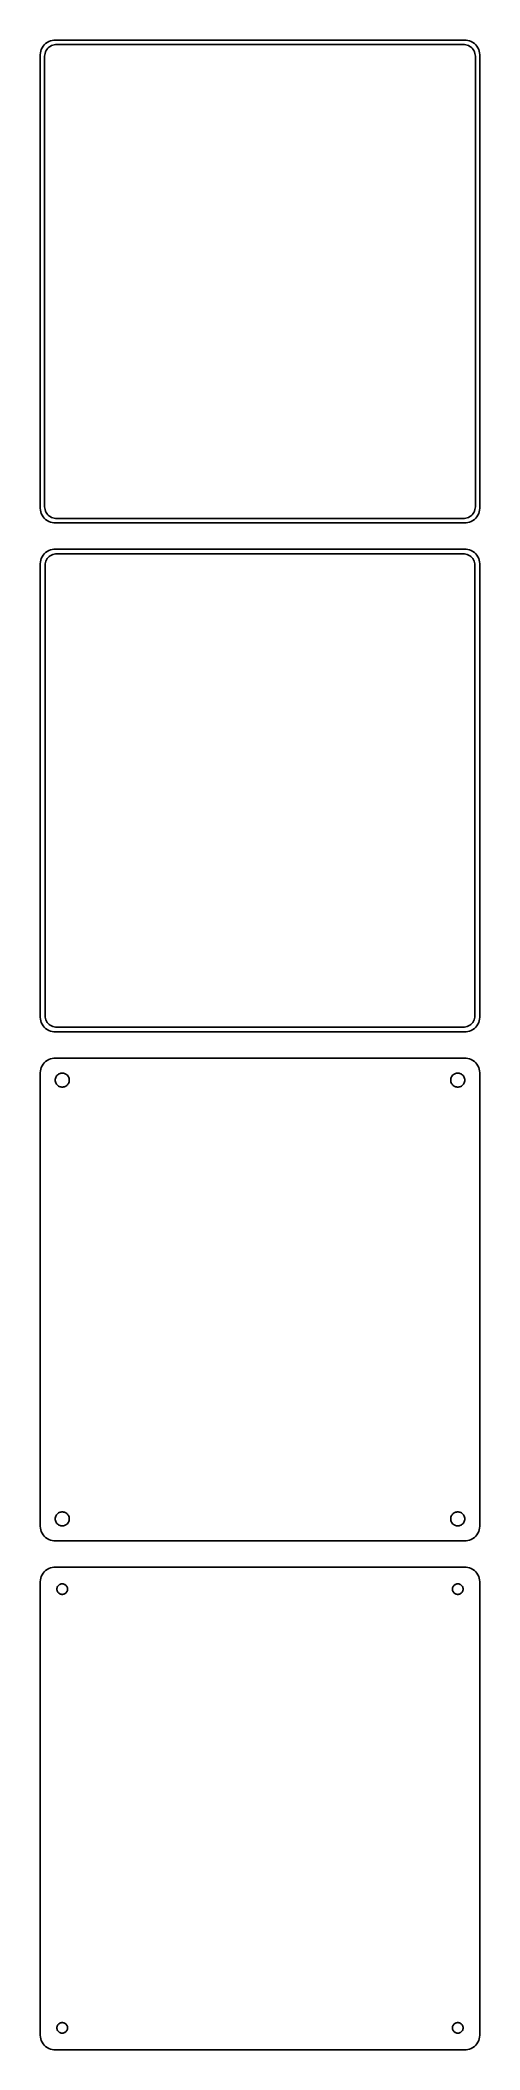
# Model space of a CAD drawing. Header units: metres. Extents: x -75 to 75, y 440 to 1126.
import ezdxf

# ---------------------------------------------------------------- set-up
doc = ezdxf.new("R2010")
doc.units = ezdxf.units.M

msp = doc.modelspace()

# ---------------------------------------------------------------- linework, layer by layer
for p, q in [((-74.9606, 1122.13), (-75, 1121.5)), ((-75, 1121.5), (-75, 966.5)), ((-74.8429, 1122.74), (-74.9606, 1122.13)), ((-74.6489, 1123.34), (-74.8429, 1122.74)), ((-74.3815, 1123.91), (-74.6489, 1123.34)), ((-74.0451, 1124.44), (-74.3815, 1123.91)), ((-73.6448, 1124.92), (-74.0451, 1124.44)), ((-73.1871, 1125.35), (-73.6448, 1124.92)), ((-73.5, 1121), (-73.4685, 1121.5)), ((-73.5, 967), (-73.5, 1121)), ((-73.4685, 1121.5), (-73.3743, 1121.99)), ((-73.3743, 1121.99), (-73.2191, 1122.47)), ((-73.2191, 1122.47), (-73.0052, 1122.93)), ((-72.6791, 1125.72), (-73.1871, 1125.35)), ((-73.0052, 1122.93), (-72.7361, 1123.35)), ((-72.7361, 1123.35), (-72.4159, 1123.74)), ((-72.1289, 1126.02), (-72.6791, 1125.72)), ((-72.4159, 1123.74), (-72.0497, 1124.08)), ((-71.5451, 1126.26), (-72.1289, 1126.02)), ((-72.0497, 1124.08), (-71.6433, 1124.38)), ((-71.6433, 1124.38), (-71.2031, 1124.62)), ((-70.9369, 1126.41), (-71.5451, 1126.26)), ((-71.2031, 1124.62), (-70.7361, 1124.8)), ((-70.3139, 1126.49), (-70.9369, 1126.41)), ((-70.7361, 1124.8), (-70.2495, 1124.93)), ((70.3139, 1126.49), (-70.3139, 1126.49)), ((-70.2495, 1124.93), (-69.7512, 1124.99)), ((-69.7512, 1124.99), (69.7512, 1124.99)), ((69.7512, 1124.99), (70.2495, 1124.93)), ((70.2495, 1124.93), (70.7361, 1124.8)), ((70.9369, 1126.41), (70.3139, 1126.49)), ((70.7361, 1124.8), (71.2031, 1124.62)), ((71.5451, 1126.26), (70.9369, 1126.41)), ((71.2031, 1124.62), (71.6433, 1124.38)), ((72.1289, 1126.02), (71.5451, 1126.26)), ((71.6433, 1124.38), (72.0497, 1124.08)), ((72.0497, 1124.08), (72.4159, 1123.74)), ((72.6791, 1125.72), (72.1289, 1126.02)), ((72.4159, 1123.74), (72.7361, 1123.35)), ((73.1871, 1125.35), (72.6791, 1125.72)), ((72.7361, 1123.35), (73.0052, 1122.93)), ((73.0052, 1122.93), (73.2191, 1122.47)), ((73.6448, 1124.92), (73.1871, 1125.35)), ((73.2191, 1122.47), (73.3743, 1121.99)), ((73.3743, 1121.99), (73.4685, 1121.5)), ((73.4685, 1121.5), (73.5, 1121)), ((73.5, 1121), (73.5, 967)), ((74.0451, 1124.44), (73.6448, 1124.92)), ((74.3815, 1123.91), (74.0451, 1124.44)), ((74.6489, 1123.34), (74.3815, 1123.91)), ((74.8429, 1122.74), (74.6489, 1123.34)), ((74.9606, 1122.13), (74.8429, 1122.74)), ((75, 1121.5), (74.9606, 1122.13)), ((75, 966.5), (75, 1121.5)), ((-75, 966.5), (-74.9606, 965.873)), ((-74.9606, 965.873), (-74.8429, 965.257)), ((-74.8429, 965.257), (-74.6489, 964.659)), ((-74.6489, 964.659), (-74.3815, 964.091)), ((-74.3815, 964.091), (-74.0451, 963.561)), ((-74.0451, 963.561), (-73.6448, 963.077)), ((-73.6448, 963.077), (-73.1871, 962.647)), ((-73.4685, 966.499), (-73.5, 967)), ((-73.3743, 966.005), (-73.4685, 966.499)), ((-73.2191, 965.528), (-73.3743, 966.005)), ((-73.0052, 965.073), (-73.2191, 965.528)), ((-73.1871, 962.647), (-72.6791, 962.278)), ((-72.7361, 964.649), (-73.0052, 965.073)), ((-72.4159, 964.262), (-72.7361, 964.649)), ((-72.6791, 962.278), (-72.1289, 961.976)), ((-72.0497, 963.918), (-72.4159, 964.262)), ((-72.1289, 961.976), (-71.5451, 961.745)), ((-71.6433, 963.623), (-72.0497, 963.918)), ((-71.2031, 963.381), (-71.6433, 963.623)), ((-70.7361, 963.196), (-71.2031, 963.381)), ((-70.2495, 963.071), (-70.7361, 963.196)), ((-69.7512, 963.008), (-70.2495, 963.071)), ((69.7512, 963.008), (-69.7512, 963.008)), ((70.2495, 963.071), (69.7512, 963.008)), ((70.7361, 963.196), (70.2495, 963.071)), ((71.2031, 963.381), (70.7361, 963.196)), ((71.6433, 963.623), (71.2031, 963.381)), ((71.5451, 961.745), (72.1289, 961.976)), ((72.0497, 963.918), (71.6433, 963.623)), ((72.4159, 964.262), (72.0497, 963.918)), ((72.1289, 961.976), (72.6791, 962.278)), ((72.7361, 964.649), (72.4159, 964.262)), ((72.6791, 962.278), (73.1871, 962.647)), ((73.0052, 965.073), (72.7361, 964.649)), ((73.2191, 965.528), (73.0052, 965.073)), ((73.1871, 962.647), (73.6448, 963.077)), ((73.3743, 966.005), (73.2191, 965.528)), ((73.4685, 966.499), (73.3743, 966.005)), ((73.5, 967), (73.4685, 966.499)), ((73.6448, 963.077), (74.0451, 963.561)), ((74.0451, 963.561), (74.3815, 964.091)), ((74.3815, 964.091), (74.6489, 964.659)), ((74.6489, 964.659), (74.8429, 965.257)), ((74.8429, 965.257), (74.9606, 965.873)), ((74.9606, 965.873), (75, 966.5)), ((-71.5451, 961.745), (-70.9369, 961.589)), ((-70.9369, 961.589), (-70.3139, 961.51)), ((-70.3139, 961.51), (70.3139, 961.51)), ((70.3139, 961.51), (70.9369, 961.589)), ((70.9369, 961.589), (71.5451, 961.745)), ((-74.9606, 948.127), (-75, 947.5)), ((-74.8429, 948.743), (-74.9606, 948.127)), ((-74.6489, 949.341), (-74.8429, 948.743)), ((-74.3815, 949.909), (-74.6489, 949.341)), ((-74.0451, 950.439), (-74.3815, 949.909)), ((-73.6448, 950.923), (-74.0451, 950.439)), ((-73.1871, 951.353), (-73.6448, 950.923)), ((-73.251, 947.963), (-73.1007, 948.426)), ((-72.6791, 951.722), (-73.1871, 951.353)), ((-73.1007, 948.426), (-72.8936, 948.866)), ((-72.8936, 948.866), (-72.633, 949.276)), ((-72.1289, 952.024), (-72.6791, 951.722)), ((-72.633, 949.276), (-72.323, 949.651)), ((-72.323, 949.651), (-71.9685, 949.984)), ((-71.5451, 952.255), (-72.1289, 952.024)), ((-71.9685, 949.984), (-71.5751, 950.27)), ((-71.5751, 950.27), (-71.1489, 950.504)), ((-70.9369, 952.411), (-71.5451, 952.255)), ((-71.1489, 950.504), (-70.6967, 950.683)), ((-70.3139, 952.49), (-70.9369, 952.411)), ((-70.6967, 950.683), (-70.2256, 950.804)), ((70.3139, 952.49), (-70.3139, 952.49)), ((-70.2256, 950.804), (-69.7432, 950.865)), ((-69.7432, 950.865), (69.7432, 950.865)), ((69.7432, 950.865), (70.2256, 950.804)), ((70.2256, 950.804), (70.6967, 950.683)), ((70.9369, 952.411), (70.3139, 952.49)), ((70.6967, 950.683), (71.1489, 950.504)), ((71.5451, 952.255), (70.9369, 952.411)), ((71.1489, 950.504), (71.5751, 950.27)), ((72.1289, 952.024), (71.5451, 952.255)), ((71.5751, 950.27), (71.9685, 949.984)), ((71.9685, 949.984), (72.323, 949.651)), ((72.6791, 951.722), (72.1289, 952.024)), ((72.323, 949.651), (72.633, 949.276)), ((72.633, 949.276), (72.8936, 948.866)), ((73.1871, 951.353), (72.6791, 951.722)), ((72.8936, 948.866), (73.1007, 948.426)), ((73.1007, 948.426), (73.251, 947.963)), ((73.6448, 950.923), (73.1871, 951.353)), ((74.0451, 950.439), (73.6448, 950.923)), ((74.3815, 949.909), (74.0451, 950.439)), ((74.6489, 949.341), (74.3815, 949.909)), ((74.8429, 948.743), (74.6489, 949.341)), ((74.9606, 948.127), (74.8429, 948.743)), ((75, 947.5), (74.9606, 948.127)), ((-75, 947.5), (-75, 792.5)), ((-73.3726, 947), (-73.3421, 947.485)), ((-73.3726, 793), (-73.3726, 947)), ((-73.3421, 947.485), (-73.251, 947.963)), ((73.251, 947.963), (73.3421, 947.485)), ((73.3421, 947.485), (73.3726, 947)), ((73.3726, 947), (73.3726, 793)), ((75, 792.5), (75, 947.5)), ((-75, 792.5), (-74.9606, 791.873)), ((-74.9606, 791.873), (-74.8429, 791.257)), ((-74.8429, 791.257), (-74.6489, 790.659)), ((-74.6489, 790.659), (-74.3815, 790.091)), ((-74.3815, 790.091), (-74.0451, 789.561)), ((-73.3421, 792.515), (-73.3726, 793)), ((-73.251, 792.037), (-73.3421, 792.515)), ((-73.1007, 791.574), (-73.251, 792.037)), ((-72.8936, 791.134), (-73.1007, 791.574)), ((-72.633, 790.724), (-72.8936, 791.134)), ((-72.323, 790.349), (-72.633, 790.724)), ((-71.9685, 790.016), (-72.323, 790.349)), ((72.323, 790.349), (71.9685, 790.016)), ((72.633, 790.724), (72.323, 790.349)), ((72.8936, 791.134), (72.633, 790.724)), ((73.1007, 791.574), (72.8936, 791.134)), ((73.251, 792.037), (73.1007, 791.574)), ((73.3421, 792.515), (73.251, 792.037)), ((73.3726, 793), (73.3421, 792.515)), ((74.0451, 789.561), (74.3815, 790.091)), ((74.3815, 790.091), (74.6489, 790.659)), ((74.6489, 790.659), (74.8429, 791.257)), ((74.8429, 791.257), (74.9606, 791.873)), ((74.9606, 791.873), (75, 792.5)), ((-74.0451, 789.561), (-73.6448, 789.077)), ((-73.6448, 789.077), (-73.1871, 788.647)), ((-73.1871, 788.647), (-72.6791, 788.278)), ((-72.6791, 788.278), (-72.1289, 787.976)), ((-72.1289, 787.976), (-71.5451, 787.745)), ((-71.5751, 789.73), (-71.9685, 790.016)), ((-71.1489, 789.496), (-71.5751, 789.73)), ((-71.5451, 787.745), (-70.9369, 787.589)), ((-70.6967, 789.317), (-71.1489, 789.496)), ((-70.9369, 787.589), (-70.3139, 787.51)), ((-70.2256, 789.196), (-70.6967, 789.317)), ((-70.3139, 787.51), (70.3139, 787.51)), ((-69.7432, 789.135), (-70.2256, 789.196)), ((69.7432, 789.135), (-69.7432, 789.135)), ((70.2256, 789.196), (69.7432, 789.135)), ((70.6967, 789.317), (70.2256, 789.196)), ((70.3139, 787.51), (70.9369, 787.589)), ((71.1489, 789.496), (70.6967, 789.317)), ((70.9369, 787.589), (71.5451, 787.745)), ((71.5751, 789.73), (71.1489, 789.496)), ((71.5451, 787.745), (72.1289, 787.976)), ((71.9685, 790.016), (71.5751, 789.73)), ((72.1289, 787.976), (72.6791, 788.278)), ((72.6791, 788.278), (73.1871, 788.647)), ((73.1871, 788.647), (73.6448, 789.077)), ((73.6448, 789.077), (74.0451, 789.561)), ((-74.0451, 776.439), (-74.3815, 775.909)), ((-73.6448, 776.923), (-74.0451, 776.439)), ((-73.1871, 777.353), (-73.6448, 776.923)), ((-72.6791, 777.722), (-73.1871, 777.353)), ((-72.1289, 778.024), (-72.6791, 777.722)), ((-71.5451, 778.255), (-72.1289, 778.024)), ((-70.9369, 778.411), (-71.5451, 778.255)), ((-70.3139, 778.49), (-70.9369, 778.411)), ((70.3139, 778.49), (-70.3139, 778.49)), ((70.9369, 778.411), (70.3139, 778.49)), ((71.5451, 778.255), (70.9369, 778.411)), ((72.1289, 778.024), (71.5451, 778.255)), ((72.6791, 777.722), (72.1289, 778.024)), ((73.1871, 777.353), (72.6791, 777.722)), ((73.6448, 776.923), (73.1871, 777.353)), ((74.0451, 776.439), (73.6448, 776.923)), ((74.3815, 775.909), (74.0451, 776.439)), ((-74.9606, 774.127), (-75, 773.5)), ((-75, 773.5), (-75, 618.5)), ((-74.8429, 774.743), (-74.9606, 774.127)), ((-74.6489, 775.341), (-74.8429, 774.743)), ((-74.3815, 775.909), (-74.6489, 775.341)), ((-69.9, 771), (-69.8811, 771.301)), ((-69.8811, 770.699), (-69.9, 771)), ((-69.8811, 771.301), (-69.8246, 771.597)), ((-69.8246, 770.403), (-69.8811, 770.699)), ((-69.8246, 771.597), (-69.7315, 771.883)), ((-69.7315, 770.117), (-69.8246, 770.403)), ((-69.7315, 771.883), (-69.6031, 772.156)), ((-69.6031, 769.844), (-69.7315, 770.117)), ((-69.6031, 772.156), (-69.4416, 772.411)), ((-69.4416, 769.589), (-69.6031, 769.844)), ((-69.4416, 772.411), (-69.2495, 772.643)), ((-69.2495, 769.357), (-69.4416, 769.589)), ((-69.2495, 772.643), (-69.0298, 772.849)), ((-69.0298, 772.849), (-68.786, 773.026)), ((-68.786, 773.026), (-68.5219, 773.172)), ((-68.5219, 773.172), (-68.2416, 773.283)), ((-68.2416, 773.283), (-67.9497, 773.357)), ((-67.9497, 773.357), (-67.6507, 773.395)), ((-67.6507, 773.395), (-67.3493, 773.395)), ((-67.3493, 773.395), (-67.0503, 773.357)), ((-67.0503, 773.357), (-66.7584, 773.283)), ((-66.7584, 773.283), (-66.4781, 773.172)), ((-66.4781, 773.172), (-66.214, 773.026)), ((-66.214, 773.026), (-65.9702, 772.849)), ((-65.9702, 772.849), (-65.7505, 772.643)), ((-65.7505, 772.643), (-65.5583, 772.411)), ((-65.5583, 769.589), (-65.7505, 769.357)), ((-65.5583, 772.411), (-65.3969, 772.156)), ((-65.3969, 769.844), (-65.5583, 769.589)), ((-65.3969, 772.156), (-65.2685, 771.883)), ((-65.2685, 770.117), (-65.3969, 769.844)), ((-65.2685, 771.883), (-65.1754, 771.597)), ((-65.1754, 770.403), (-65.2685, 770.117)), ((-65.1754, 771.597), (-65.1189, 771.301)), ((-65.1189, 770.699), (-65.1754, 770.403)), ((-65.1189, 771.301), (-65.1, 771)), ((-65.1, 771), (-65.1189, 770.699)), ((65.1, 771), (65.1189, 771.301)), ((65.1189, 770.699), (65.1, 771)), ((65.1189, 771.301), (65.1754, 771.597)), ((65.1754, 770.403), (65.1189, 770.699)), ((65.1754, 771.597), (65.2685, 771.883)), ((65.2685, 770.117), (65.1754, 770.403)), ((65.2685, 771.883), (65.3969, 772.156)), ((65.3969, 769.844), (65.2685, 770.117)), ((65.3969, 772.156), (65.5583, 772.411)), ((65.5583, 769.589), (65.3969, 769.844)), ((65.5583, 772.411), (65.7505, 772.643)), ((65.7505, 769.357), (65.5583, 769.589)), ((65.7505, 772.643), (65.9702, 772.849)), ((65.9702, 772.849), (66.214, 773.026)), ((66.214, 773.026), (66.4781, 773.172)), ((66.4781, 773.172), (66.7584, 773.283)), ((66.7584, 773.283), (67.0503, 773.357)), ((67.0503, 773.357), (67.3493, 773.395)), ((67.3493, 773.395), (67.6507, 773.395)), ((67.6507, 773.395), (67.9497, 773.357)), ((67.9497, 773.357), (68.2416, 773.283)), ((68.2416, 773.283), (68.5219, 773.172)), ((68.5219, 773.172), (68.786, 773.026)), ((68.786, 773.026), (69.0298, 772.849)), ((69.0298, 772.849), (69.2495, 772.643)), ((69.2495, 772.643), (69.4416, 772.411)), ((69.4416, 769.589), (69.2495, 769.357)), ((69.4416, 772.411), (69.6031, 772.156)), ((69.6031, 769.844), (69.4416, 769.589)), ((69.6031, 772.156), (69.7315, 771.883)), ((69.7315, 770.117), (69.6031, 769.844)), ((69.7315, 771.883), (69.8246, 771.597)), ((69.8246, 770.403), (69.7315, 770.117)), ((69.8246, 771.597), (69.8811, 771.301)), ((69.8811, 770.699), (69.8246, 770.403)), ((69.8811, 771.301), (69.9, 771)), ((69.9, 771), (69.8811, 770.699)), ((74.6489, 775.341), (74.3815, 775.909)), ((74.8429, 774.743), (74.6489, 775.341)), ((74.9606, 774.127), (74.8429, 774.743)), ((75, 773.5), (74.9606, 774.127)), ((75, 618.5), (75, 773.5)), ((-69.0298, 769.151), (-69.2495, 769.357)), ((-68.786, 768.974), (-69.0298, 769.151)), ((-68.5219, 768.828), (-68.786, 768.974)), ((-68.2416, 768.717), (-68.5219, 768.828)), ((-67.9497, 768.643), (-68.2416, 768.717)), ((-67.6507, 768.605), (-67.9497, 768.643)), ((-67.3493, 768.605), (-67.6507, 768.605)), ((-67.0503, 768.643), (-67.3493, 768.605)), ((-66.7584, 768.717), (-67.0503, 768.643)), ((-66.4781, 768.828), (-66.7584, 768.717)), ((-66.214, 768.974), (-66.4781, 768.828)), ((-65.9702, 769.151), (-66.214, 768.974)), ((-65.7505, 769.357), (-65.9702, 769.151)), ((65.9702, 769.151), (65.7505, 769.357)), ((66.214, 768.974), (65.9702, 769.151)), ((66.4781, 768.828), (66.214, 768.974)), ((66.7584, 768.717), (66.4781, 768.828)), ((67.0503, 768.643), (66.7584, 768.717)), ((67.3493, 768.605), (67.0503, 768.643)), ((67.6507, 768.605), (67.3493, 768.605)), ((67.9497, 768.643), (67.6507, 768.605)), ((68.2416, 768.717), (67.9497, 768.643)), ((68.5219, 768.828), (68.2416, 768.717)), ((68.786, 768.974), (68.5219, 768.828)), ((69.0298, 769.151), (68.786, 768.974)), ((69.2495, 769.357), (69.0298, 769.151)), ((-75, 618.5), (-74.9606, 617.873)), ((-69.9, 621), (-69.8811, 621.301)), ((-69.8811, 620.699), (-69.9, 621)), ((-69.8811, 621.301), (-69.8246, 621.597)), ((-69.8246, 620.403), (-69.8811, 620.699)), ((-69.8246, 621.597), (-69.7315, 621.883)), ((-69.7315, 620.117), (-69.8246, 620.403)), ((-69.7315, 621.883), (-69.6031, 622.156)), ((-69.6031, 619.844), (-69.7315, 620.117)), ((-69.6031, 622.156), (-69.4416, 622.411)), ((-69.4416, 619.589), (-69.6031, 619.844)), ((-69.4416, 622.411), (-69.2495, 622.643)), ((-69.2495, 619.357), (-69.4416, 619.589)), ((-69.2495, 622.643), (-69.0298, 622.849)), ((-69.0298, 619.151), (-69.2495, 619.357)), ((-69.0298, 622.849), (-68.786, 623.026)), ((-68.786, 618.974), (-69.0298, 619.151)), ((-68.786, 623.026), (-68.5219, 623.172)), ((-68.5219, 618.828), (-68.786, 618.974)), ((-68.5219, 623.172), (-68.2416, 623.283)), ((-68.2416, 618.717), (-68.5219, 618.828)), ((-68.2416, 623.283), (-67.9497, 623.357)), ((-67.9497, 618.643), (-68.2416, 618.717)), ((-67.9497, 623.357), (-67.6507, 623.395)), ((-67.6507, 618.605), (-67.9497, 618.643)), ((-67.6507, 623.395), (-67.3493, 623.395)), ((-67.3493, 618.605), (-67.6507, 618.605)), ((-67.3493, 623.395), (-67.0503, 623.357)), ((-67.0503, 618.643), (-67.3493, 618.605)), ((-67.0503, 623.357), (-66.7584, 623.283)), ((-66.7584, 618.717), (-67.0503, 618.643)), ((-66.7584, 623.283), (-66.4781, 623.172)), ((-66.4781, 618.828), (-66.7584, 618.717)), ((-66.4781, 623.172), (-66.214, 623.026)), ((-66.214, 618.974), (-66.4781, 618.828)), ((-66.214, 623.026), (-65.9702, 622.849)), ((-65.9702, 619.151), (-66.214, 618.974)), ((-65.9702, 622.849), (-65.7505, 622.643)), ((-65.7505, 619.357), (-65.9702, 619.151)), ((-65.7505, 622.643), (-65.5583, 622.411)), ((-65.5583, 619.589), (-65.7505, 619.357)), ((-65.5583, 622.411), (-65.3969, 622.156)), ((-65.3969, 619.844), (-65.5583, 619.589)), ((-65.3969, 622.156), (-65.2685, 621.883)), ((-65.2685, 620.117), (-65.3969, 619.844)), ((-65.2685, 621.883), (-65.1754, 621.597)), ((-65.1754, 620.403), (-65.2685, 620.117)), ((-65.1754, 621.597), (-65.1189, 621.301)), ((-65.1189, 620.699), (-65.1754, 620.403)), ((-65.1189, 621.301), (-65.1, 621)), ((-65.1, 621), (-65.1189, 620.699)), ((65.1, 621), (65.1189, 621.301)), ((65.1189, 620.699), (65.1, 621)), ((65.1189, 621.301), (65.1754, 621.597)), ((65.1754, 620.403), (65.1189, 620.699)), ((65.1754, 621.597), (65.2685, 621.883)), ((65.2685, 620.117), (65.1754, 620.403)), ((65.2685, 621.883), (65.3969, 622.156)), ((65.3969, 619.844), (65.2685, 620.117)), ((65.3969, 622.156), (65.5583, 622.411)), ((65.5583, 619.589), (65.3969, 619.844)), ((65.5583, 622.411), (65.7505, 622.643)), ((65.7505, 619.357), (65.5583, 619.589)), ((65.7505, 622.643), (65.9702, 622.849)), ((65.9702, 619.151), (65.7505, 619.357)), ((65.9702, 622.849), (66.214, 623.026)), ((66.214, 618.974), (65.9702, 619.151)), ((66.214, 623.026), (66.4781, 623.172)), ((66.4781, 618.828), (66.214, 618.974)), ((66.4781, 623.172), (66.7584, 623.283)), ((66.7584, 618.717), (66.4781, 618.828)), ((66.7584, 623.283), (67.0503, 623.357)), ((67.0503, 618.643), (66.7584, 618.717)), ((67.0503, 623.357), (67.3493, 623.395)), ((67.3493, 618.605), (67.0503, 618.643)), ((67.3493, 623.395), (67.6507, 623.395)), ((67.6507, 618.605), (67.3493, 618.605)), ((67.6507, 623.395), (67.9497, 623.357)), ((67.9497, 618.643), (67.6507, 618.605)), ((67.9497, 623.357), (68.2416, 623.283)), ((68.2416, 618.717), (67.9497, 618.643)), ((68.2416, 623.283), (68.5219, 623.172)), ((68.5219, 618.828), (68.2416, 618.717)), ((68.5219, 623.172), (68.786, 623.026)), ((68.786, 618.974), (68.5219, 618.828)), ((68.786, 623.026), (69.0298, 622.849)), ((69.0298, 619.151), (68.786, 618.974)), ((69.0298, 622.849), (69.2495, 622.643)), ((69.2495, 619.357), (69.0298, 619.151)), ((69.2495, 622.643), (69.4416, 622.411)), ((69.4416, 619.589), (69.2495, 619.357)), ((69.4416, 622.411), (69.6031, 622.156)), ((69.6031, 619.844), (69.4416, 619.589)), ((69.6031, 622.156), (69.7315, 621.883)), ((69.7315, 620.117), (69.6031, 619.844)), ((69.7315, 621.883), (69.8246, 621.597)), ((69.8246, 620.403), (69.7315, 620.117)), ((69.8246, 621.597), (69.8811, 621.301)), ((69.8811, 620.699), (69.8246, 620.403)), ((69.8811, 621.301), (69.9, 621)), ((69.9, 621), (69.8811, 620.699)), ((74.9606, 617.873), (75, 618.5)), ((-74.9606, 617.873), (-74.8429, 617.257)), ((-74.8429, 617.257), (-74.6489, 616.659)), ((-74.6489, 616.659), (-74.3815, 616.091)), ((-74.3815, 616.091), (-74.0451, 615.561)), ((-74.0451, 615.561), (-73.6448, 615.077)), ((-73.6448, 615.077), (-73.1871, 614.647)), ((-73.1871, 614.647), (-72.6791, 614.278)), ((-72.6791, 614.278), (-72.1289, 613.976)), ((-72.1289, 613.976), (-71.5451, 613.745)), ((-71.5451, 613.745), (-70.9369, 613.589)), ((-70.9369, 613.589), (-70.3139, 613.51)), ((-70.3139, 613.51), (70.3139, 613.51)), ((70.3139, 613.51), (70.9369, 613.589)), ((70.9369, 613.589), (71.5451, 613.745)), ((71.5451, 613.745), (72.1289, 613.976)), ((72.1289, 613.976), (72.6791, 614.278)), ((72.6791, 614.278), (73.1871, 614.647)), ((73.1871, 614.647), (73.6448, 615.077)), ((73.6448, 615.077), (74.0451, 615.561)), ((74.0451, 615.561), (74.3815, 616.091)), ((74.3815, 616.091), (74.6489, 616.659)), ((74.6489, 616.659), (74.8429, 617.257)), ((74.8429, 617.257), (74.9606, 617.873)), ((-74.9606, 600.127), (-75, 599.5)), ((-75, 599.5), (-75, 444.5)), ((-74.8429, 600.743), (-74.9606, 600.127)), ((-74.6489, 601.341), (-74.8429, 600.743)), ((-74.3815, 601.909), (-74.6489, 601.341)), ((-74.0451, 602.439), (-74.3815, 601.909)), ((-73.6448, 602.923), (-74.0451, 602.439)), ((-73.1871, 603.353), (-73.6448, 602.923)), ((-72.6791, 603.722), (-73.1871, 603.353)), ((-72.1289, 604.024), (-72.6791, 603.722)), ((-71.5451, 604.255), (-72.1289, 604.024)), ((-70.9369, 604.411), (-71.5451, 604.255)), ((-70.3139, 604.49), (-70.9369, 604.411)), ((70.3139, 604.49), (-70.3139, 604.49)), ((-69.1736, 597.663), (-69.0773, 597.867)), ((-69.0773, 597.867), (-68.9562, 598.058)), ((-68.9562, 598.058), (-68.8121, 598.232)), ((-68.8121, 598.232), (-68.6474, 598.387)), ((-68.6474, 598.387), (-68.4645, 598.52)), ((-68.4645, 598.52), (-68.2664, 598.629)), ((-68.2664, 598.629), (-68.0562, 598.712)), ((-68.0562, 598.712), (-67.8373, 598.768)), ((-67.8373, 598.768), (-67.613, 598.796)), ((-67.613, 598.796), (-67.387, 598.796)), ((-67.387, 598.796), (-67.1627, 598.768)), ((-67.1627, 598.768), (-66.9438, 598.712)), ((-66.9438, 598.712), (-66.7336, 598.629)), ((-66.7336, 598.629), (-66.5355, 598.52)), ((-66.5355, 598.52), (-66.3526, 598.387)), ((-66.3526, 598.387), (-66.1879, 598.232)), ((-66.1879, 598.232), (-66.0438, 598.058)), ((-66.0438, 598.058), (-65.9226, 597.867)), ((-65.9226, 597.867), (-65.8264, 597.663)), ((65.8264, 597.663), (65.9226, 597.867)), ((65.9226, 597.867), (66.0438, 598.058)), ((66.0438, 598.058), (66.1879, 598.232)), ((66.1879, 598.232), (66.3526, 598.387)), ((66.3526, 598.387), (66.5355, 598.52)), ((66.5355, 598.52), (66.7336, 598.629)), ((66.7336, 598.629), (66.9438, 598.712)), ((66.9438, 598.712), (67.1627, 598.768)), ((67.1627, 598.768), (67.387, 598.796)), ((67.387, 598.796), (67.613, 598.796)), ((67.613, 598.796), (67.8373, 598.768)), ((67.8373, 598.768), (68.0562, 598.712)), ((68.0562, 598.712), (68.2664, 598.629)), ((68.2664, 598.629), (68.4645, 598.52)), ((68.4645, 598.52), (68.6474, 598.387)), ((68.6474, 598.387), (68.8121, 598.232)), ((68.8121, 598.232), (68.9562, 598.058)), ((68.9562, 598.058), (69.0773, 597.867)), ((69.0773, 597.867), (69.1736, 597.663)), ((70.9369, 604.411), (70.3139, 604.49)), ((71.5451, 604.255), (70.9369, 604.411)), ((72.1289, 604.024), (71.5451, 604.255)), ((72.6791, 603.722), (72.1289, 604.024)), ((73.1871, 603.353), (72.6791, 603.722)), ((73.6448, 602.923), (73.1871, 603.353)), ((74.0451, 602.439), (73.6448, 602.923)), ((74.3815, 601.909), (74.0451, 602.439)), ((74.6489, 601.341), (74.3815, 601.909)), ((74.8429, 600.743), (74.6489, 601.341)), ((74.9606, 600.127), (74.8429, 600.743)), ((75, 599.5), (74.9606, 600.127)), ((75, 444.5), (75, 599.5)), ((-69.3, 597), (-69.2858, 597.226)), ((-69.2858, 596.774), (-69.3, 597)), ((-69.2858, 597.226), (-69.2434, 597.448)), ((-69.2434, 596.552), (-69.2858, 596.774)), ((-69.2434, 597.448), (-69.1736, 597.663)), ((-69.1736, 596.337), (-69.2434, 596.552)), ((-69.0773, 596.133), (-69.1736, 596.337)), ((-68.9562, 595.942), (-69.0773, 596.133)), ((-68.8121, 595.768), (-68.9562, 595.942)), ((-68.6474, 595.613), (-68.8121, 595.768)), ((-68.4645, 595.48), (-68.6474, 595.613)), ((-68.2664, 595.371), (-68.4645, 595.48)), ((-68.0562, 595.288), (-68.2664, 595.371)), ((-67.8373, 595.232), (-68.0562, 595.288)), ((-67.613, 595.204), (-67.8373, 595.232)), ((-67.387, 595.204), (-67.613, 595.204)), ((-67.1627, 595.232), (-67.387, 595.204)), ((-66.9438, 595.288), (-67.1627, 595.232)), ((-66.7336, 595.371), (-66.9438, 595.288)), ((-66.5355, 595.48), (-66.7336, 595.371)), ((-66.3526, 595.613), (-66.5355, 595.48)), ((-66.1879, 595.768), (-66.3526, 595.613)), ((-66.0438, 595.942), (-66.1879, 595.768)), ((-65.9226, 596.133), (-66.0438, 595.942)), ((-65.8264, 596.337), (-65.9226, 596.133)), ((-65.8264, 597.663), (-65.7565, 597.448)), ((-65.7565, 596.552), (-65.8264, 596.337)), ((-65.7565, 597.448), (-65.7142, 597.226)), ((-65.7142, 596.774), (-65.7565, 596.552)), ((-65.7142, 597.226), (-65.7, 597)), ((-65.7, 597), (-65.7142, 596.774)), ((65.7, 597), (65.7142, 597.226)), ((65.7142, 596.774), (65.7, 597)), ((65.7142, 597.226), (65.7565, 597.448)), ((65.7565, 596.552), (65.7142, 596.774)), ((65.7565, 597.448), (65.8264, 597.663)), ((65.8264, 596.337), (65.7565, 596.552)), ((65.9226, 596.133), (65.8264, 596.337)), ((66.0438, 595.942), (65.9226, 596.133)), ((66.1879, 595.768), (66.0438, 595.942)), ((66.3526, 595.613), (66.1879, 595.768)), ((66.5355, 595.48), (66.3526, 595.613)), ((66.7336, 595.371), (66.5355, 595.48)), ((66.9438, 595.288), (66.7336, 595.371)), ((67.1627, 595.232), (66.9438, 595.288)), ((67.387, 595.204), (67.1627, 595.232)), ((67.613, 595.204), (67.387, 595.204)), ((67.8373, 595.232), (67.613, 595.204)), ((68.0562, 595.288), (67.8373, 595.232)), ((68.2664, 595.371), (68.0562, 595.288)), ((68.4645, 595.48), (68.2664, 595.371)), ((68.6474, 595.613), (68.4645, 595.48)), ((68.8121, 595.768), (68.6474, 595.613)), ((68.9562, 595.942), (68.8121, 595.768)), ((69.0773, 596.133), (68.9562, 595.942)), ((69.1736, 596.337), (69.0773, 596.133)), ((69.1736, 597.663), (69.2434, 597.448)), ((69.2434, 596.552), (69.1736, 596.337)), ((69.2434, 597.448), (69.2858, 597.226)), ((69.2858, 596.774), (69.2434, 596.552)), ((69.2858, 597.226), (69.3, 597)), ((69.3, 597), (69.2858, 596.774)), ((-69.3, 447), (-69.2858, 447.226)), ((-69.2858, 446.774), (-69.3, 447)), ((-69.2858, 447.226), (-69.2434, 447.448)), ((-69.2434, 446.552), (-69.2858, 446.774)), ((-69.2434, 447.448), (-69.1736, 447.663)), ((-69.1736, 446.337), (-69.2434, 446.552)), ((-69.1736, 447.663), (-69.0773, 447.867)), ((-69.0773, 447.867), (-68.9562, 448.058)), ((-68.9562, 448.058), (-68.8121, 448.232)), ((-68.8121, 448.232), (-68.6474, 448.387)), ((-68.6474, 448.387), (-68.4645, 448.52)), ((-68.4645, 448.52), (-68.2664, 448.629)), ((-68.2664, 448.629), (-68.0562, 448.712)), ((-68.0562, 448.712), (-67.8373, 448.768)), ((-67.8373, 448.768), (-67.613, 448.796)), ((-67.613, 448.796), (-67.387, 448.796)), ((-67.387, 448.796), (-67.1627, 448.768)), ((-67.1627, 448.768), (-66.9438, 448.712)), ((-66.9438, 448.712), (-66.7336, 448.629)), ((-66.7336, 448.629), (-66.5355, 448.52)), ((-66.5355, 448.52), (-66.3526, 448.387)), ((-66.3526, 448.387), (-66.1879, 448.232)), ((-66.1879, 448.232), (-66.0438, 448.058)), ((-66.0438, 448.058), (-65.9226, 447.867)), ((-65.9226, 447.867), (-65.8264, 447.663)), ((-65.8264, 447.663), (-65.7565, 447.448)), ((-65.7565, 446.552), (-65.8264, 446.337)), ((-65.7565, 447.448), (-65.7142, 447.226)), ((-65.7142, 446.774), (-65.7565, 446.552)), ((-65.7142, 447.226), (-65.7, 447)), ((-65.7, 447), (-65.7142, 446.774)), ((65.7, 447), (65.7142, 447.226)), ((65.7142, 446.774), (65.7, 447)), ((65.7142, 447.226), (65.7565, 447.448)), ((65.7565, 446.552), (65.7142, 446.774)), ((65.7565, 447.448), (65.8264, 447.663)), ((65.8264, 446.337), (65.7565, 446.552)), ((65.8264, 447.663), (65.9226, 447.867)), ((65.9226, 447.867), (66.0438, 448.058)), ((66.0438, 448.058), (66.1879, 448.232)), ((66.1879, 448.232), (66.3526, 448.387)), ((66.3526, 448.387), (66.5355, 448.52)), ((66.5355, 448.52), (66.7336, 448.629)), ((66.7336, 448.629), (66.9438, 448.712)), ((66.9438, 448.712), (67.1627, 448.768)), ((67.1627, 448.768), (67.387, 448.796)), ((67.387, 448.796), (67.613, 448.796)), ((67.613, 448.796), (67.8373, 448.768)), ((67.8373, 448.768), (68.0562, 448.712)), ((68.0562, 448.712), (68.2664, 448.629)), ((68.2664, 448.629), (68.4645, 448.52)), ((68.4645, 448.52), (68.6474, 448.387)), ((68.6474, 448.387), (68.8121, 448.232)), ((68.8121, 448.232), (68.9562, 448.058)), ((68.9562, 448.058), (69.0773, 447.867)), ((69.0773, 447.867), (69.1736, 447.663)), ((69.1736, 447.663), (69.2434, 447.448)), ((69.2434, 446.552), (69.1736, 446.337)), ((69.2434, 447.448), (69.2858, 447.226)), ((69.2858, 446.774), (69.2434, 446.552)), ((69.2858, 447.226), (69.3, 447)), ((69.3, 447), (69.2858, 446.774)), ((-75, 444.5), (-74.9606, 443.873)), ((-74.9606, 443.873), (-74.8429, 443.257)), ((-74.8429, 443.257), (-74.6489, 442.659)), ((-74.6489, 442.659), (-74.3815, 442.091)), ((-74.3815, 442.091), (-74.0451, 441.561)), ((-74.0451, 441.561), (-73.6448, 441.077)), ((-73.6448, 441.077), (-73.1871, 440.647)), ((-73.1871, 440.647), (-72.6791, 440.278)), ((-72.6791, 440.278), (-72.1289, 439.976)), ((-72.1289, 439.976), (-71.5451, 439.745)), ((-71.5451, 439.745), (-70.9369, 439.589)), ((-69.0773, 446.133), (-69.1736, 446.337)), ((-68.9562, 445.942), (-69.0773, 446.133)), ((-68.8121, 445.768), (-68.9562, 445.942)), ((-68.6474, 445.613), (-68.8121, 445.768)), ((-68.4645, 445.48), (-68.6474, 445.613)), ((-68.2664, 445.371), (-68.4645, 445.48)), ((-68.0562, 445.288), (-68.2664, 445.371)), ((-67.8373, 445.232), (-68.0562, 445.288)), ((-67.613, 445.204), (-67.8373, 445.232)), ((-67.387, 445.204), (-67.613, 445.204)), ((-67.1627, 445.232), (-67.387, 445.204)), ((-66.9438, 445.288), (-67.1627, 445.232)), ((-66.7336, 445.371), (-66.9438, 445.288)), ((-66.5355, 445.48), (-66.7336, 445.371)), ((-66.3526, 445.613), (-66.5355, 445.48)), ((-66.1879, 445.768), (-66.3526, 445.613)), ((-66.0438, 445.942), (-66.1879, 445.768)), ((-65.9226, 446.133), (-66.0438, 445.942)), ((-65.8264, 446.337), (-65.9226, 446.133)), ((65.9226, 446.133), (65.8264, 446.337)), ((66.0438, 445.942), (65.9226, 446.133)), ((66.1879, 445.768), (66.0438, 445.942)), ((66.3526, 445.613), (66.1879, 445.768)), ((66.5355, 445.48), (66.3526, 445.613)), ((66.7336, 445.371), (66.5355, 445.48)), ((66.9438, 445.288), (66.7336, 445.371)), ((67.1627, 445.232), (66.9438, 445.288)), ((67.387, 445.204), (67.1627, 445.232)), ((67.613, 445.204), (67.387, 445.204)), ((67.8373, 445.232), (67.613, 445.204)), ((68.0562, 445.288), (67.8373, 445.232)), ((68.2664, 445.371), (68.0562, 445.288)), ((68.4645, 445.48), (68.2664, 445.371)), ((68.6474, 445.613), (68.4645, 445.48)), ((68.8121, 445.768), (68.6474, 445.613)), ((68.9562, 445.942), (68.8121, 445.768)), ((69.0773, 446.133), (68.9562, 445.942)), ((69.1736, 446.337), (69.0773, 446.133)), ((70.9369, 439.589), (71.5451, 439.745)), ((71.5451, 439.745), (72.1289, 439.976)), ((72.1289, 439.976), (72.6791, 440.278)), ((72.6791, 440.278), (73.1871, 440.647)), ((73.1871, 440.647), (73.6448, 441.077)), ((73.6448, 441.077), (74.0451, 441.561)), ((74.0451, 441.561), (74.3815, 442.091)), ((74.3815, 442.091), (74.6489, 442.659)), ((74.6489, 442.659), (74.8429, 443.257)), ((74.8429, 443.257), (74.9606, 443.873)), ((74.9606, 443.873), (75, 444.5)), ((-70.9369, 439.589), (-70.3139, 439.51)), ((-70.3139, 439.51), (70.3139, 439.51)), ((70.3139, 439.51), (70.9369, 439.589))]:
    msp.add_line(p, q)

doc.saveas('drawing.dxf')
